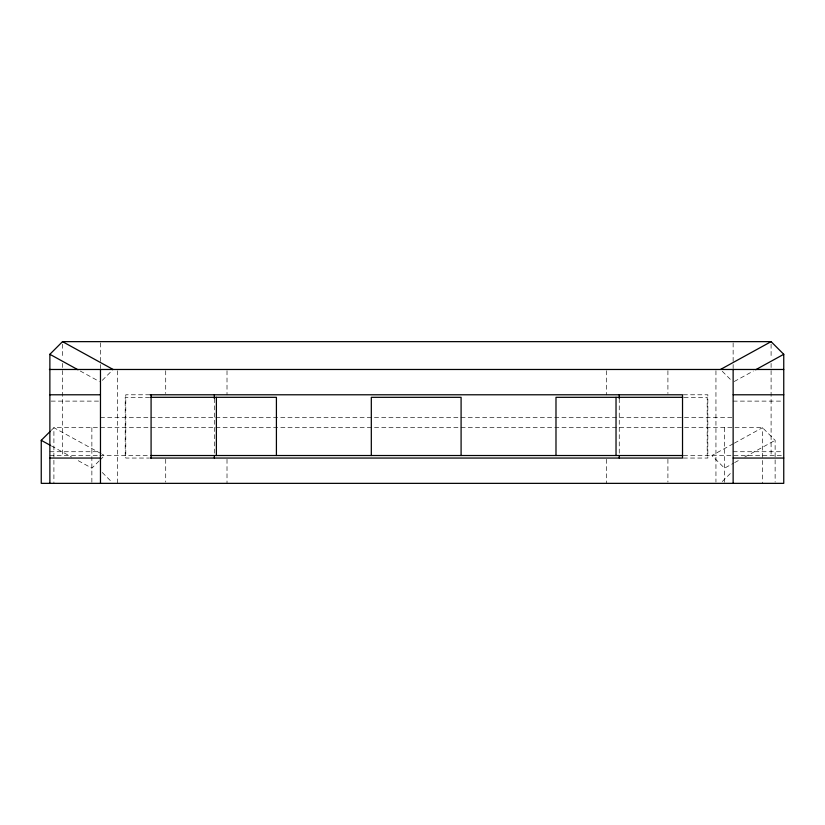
<?xml version="1.0" encoding="UTF-8"?>
<svg xmlns="http://www.w3.org/2000/svg" width="825" height="825" viewBox="0 0 825 825"><rect width="100%" height="100%" fill="white"/><g stroke="black" fill="none" stroke-linecap="round" stroke-linejoin="round"><path stroke-width="0.62" stroke-dasharray="4.12 3.09" d="M51.191 430.392L53.903 427.68L762.475 427.68L775.129 440.333L775.129 482.089M102.29 380.325L113.128 369.476M99.093 460.948L91.864 468.177L77.241 460.133M100 460.041L104.517 455.524L102.269 454.286M722.288 481.552L731.332 472.508M734.26 381.511L753.38 371.002M733.239 443.767L711.872 455.524L724.525 468.177L733.518 463.227M734.363 443.149L762.475 427.68L762.475 483.357M734.642 462.608L739.138 460.133M744.769 457.04L775.129 440.333M149.83 394.783L125.782 394.783L125.782 458.05L148.995 458.05M683.337 394.783L707.829 394.783L707.829 458.05L683.337 458.05M149.614 397.32L125.214 397.32L125.214 455.524M684.08 397.32L707.19 397.32L707.19 455.524M51.129 401.115L99.217 401.115M733.136 401.115L781.223 401.115M100.475 417.563L733.136 417.563M49.871 451.729L99.217 451.729M733.136 451.729L781.223 451.729M49.871 455.524L99.217 455.524M99.877 455.524L150.129 455.524M683.492 455.524L783.75 455.524M80.231 371.002L99.351 381.511M101.145 453.668L53.903 427.68L53.903 483.357M51.377 445.902L71.62 457.04M722.288 371.291L731.332 380.325M102.29 472.508L111.323 481.552M771.097 344.2L771.097 358.277M771.097 363.392L771.097 455.524M733.136 342.922L733.136 368.517M724.525 427.68L724.525 483.357M715.945 370.755L715.945 482.078M667.91 370.745L667.91 393.525M667.91 459.319L667.91 482.089M619.255 398.578L619.255 454.255M606.602 370.745L606.602 394.783M606.602 459.319L606.602 483.357M227.009 370.745L227.009 394.783M227.009 459.319L227.009 483.357M214.356 398.578L214.356 455.524M165.712 370.745L165.712 393.525M165.712 459.319L165.712 482.089M117.666 370.755L117.666 483.357M100.475 342.922L100.475 368.517M91.864 427.68L91.864 483.357M62.525 344.2L62.525 358.277M62.525 363.392L62.525 455.524"/><path stroke-width="1.24" d="M49.871 483.357L49.871 354.296L62.525 341.643L771.097 341.643L783.75 354.296L783.75 483.357L41.25 483.357L41.25 440.333L50.284 431.3M720.483 369.476L771.097 341.643M755.628 369.765L783.75 354.296M49.387 369.476L783.75 369.476M49.871 394.783L100.475 394.783M150.171 394.783L682.523 394.783L682.523 458.05L150.171 458.05M733.136 394.783L783.75 394.783M150.892 397.32L276.416 397.32L276.416 455.524M682.791 397.32L555.988 397.32L555.988 455.524M150.892 455.524L682.791 455.524M49.871 458.05L100.475 458.05M733.136 458.05L783.75 458.05M62.525 341.643L113.128 369.476M49.871 354.296L77.983 369.765M41.25 440.333L50.253 445.283M733.136 369.476L733.136 483.357M619.255 394.783L619.255 398.578M619.255 455.524L619.255 458.05M616.028 397.32L616.028 455.524M461.093 455.524L461.093 397.32L371.312 397.32L371.312 455.524M216.387 397.32L216.387 455.524M214.356 394.783L214.356 398.578M214.356 455.524L214.356 458.05M151.088 394.783L151.088 458.05M100.475 369.476L100.475 483.357"/></g></svg>
